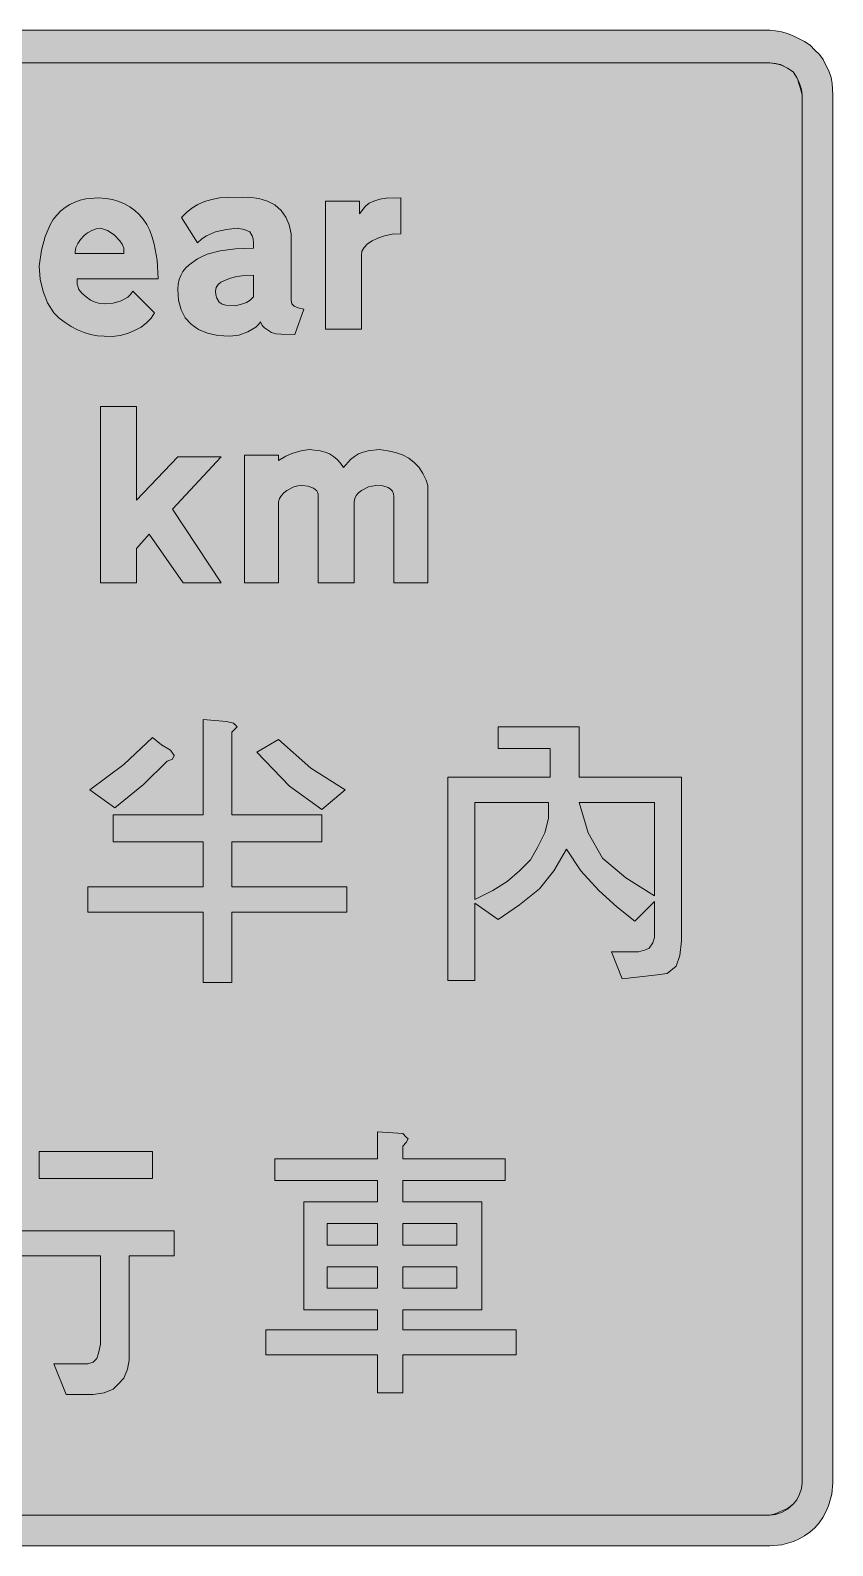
# Model space of a CAD drawing. Header units: metres. Extents: x 123 to 445, y 10 to 263.
# Drawn here: x 311.4 to 445.2, y 10.3 to 262.9 of the extents above; entities that cross this region are included whole.
import ezdxf

# ---------------------------------------------------------------- set-up
doc = ezdxf.new("R2010")
doc.units = ezdxf.units.M
doc.layers.add('FILL_BLACK_000000', color=7, linetype='Continuous', true_color=0x000000)
doc.layers.add('FILL_WHITE_FFFFFF', color=7, linetype='Continuous', true_color=0xffffff)

msp = doc.modelspace()

# ---------------------------------------------------------------- hatches: boundary and pattern name
at = {"layer": 'FILL_BLACK_000000', "true_color": 0x000000}
h = msp.add_hatch(color=7, dxfattribs=at)
h.dxf.hatch_style = 1
h.paths.add_polyline_path([(130.4, 10.57), (129.33, 10.92), (127.53, 12.01), (125.73, 13.32), (125, 14.15), (124.38, 15.04), (123.86, 15.98), (123.44, 16.96), (122.9, 18.93), (122.73, 20.82), (122.73, 252.12), (122.92, 254.07), (123.33, 256.02), (124.42, 257.93), (125.06, 258.85), (125.73, 259.62), (126.56, 260.36), (127.45, 261.02), (129.37, 262.06), (131.34, 262.7), (132.3, 262.86), (133.23, 262.92), (434.73, 262.92), (435.68, 262.86), (436.68, 262.69), (437.68, 262.41), (438.63, 262.02), (440.54, 261.04), (441.46, 260.42), (442.23, 259.62), (443.03, 258.89), (443.66, 258.04), (444.63, 256.02), (444.98, 255.07), (445.16, 254.07), (445.23, 252.12), (445.23, 20.82), (445.06, 18.93), (444.52, 16.96), (444.1, 15.98), (443.58, 15.04), (442.96, 14.15), (442.23, 13.32), (441.42, 12.59), (440.55, 11.97), (439.65, 11.45), (438.71, 11.03), (436.75, 10.49), (434.73, 10.32), (133.23, 10.32), (131.39, 10.39), (130.4, 10.57)])
h.paths.add_polyline_path([(435.68, 15.53), (436.68, 15.87), (437.68, 16.43), (438.63, 17.22), (439.24, 17.99), (439.72, 18.91), (440.02, 19.88), (440.13, 20.82), (440.13, 252.12), (440.02, 253.07), (439.72, 254.07), (439.24, 255.07), (438.63, 256.02), (437.68, 256.63), (436.68, 257.11), (435.68, 257.41), (434.73, 257.52), (133.23, 257.52), (132.29, 257.41), (131.32, 257.11), (130.4, 256.63), (129.63, 256.02), (128.89, 255.07), (128.43, 254.07), (128.2, 253.07), (128.13, 252.12), (128.13, 20.82), (128.2, 19.88), (128.43, 18.91), (128.89, 17.99), (129.63, 17.22), (130.4, 16.43), (131.32, 15.87), (132.29, 15.53), (133.23, 15.42), (434.73, 15.42), (435.68, 15.53)], flags=16)
h = msp.add_hatch(color=7, dxfattribs=at)
h.dxf.hatch_style = 1
h.paths.add_polyline_path([(319.27, 220.62), (319.53, 219.72), (320.02, 219.12), (320.73, 218.52), (321.45, 217.95), (322.23, 217.58), (323.01, 217.38), (323.73, 217.32), (325.24, 217.44), (326.58, 217.81), (327.7, 218.46), (328.15, 218.9), (328.53, 219.42), (332.13, 215.82), (331.57, 214.95), (330.82, 214.16), (329.89, 213.45), (328.83, 212.86), (327.65, 212.39), (326.39, 212.07), (325.08, 211.9), (323.73, 211.92), (322.61, 211.99), (321.49, 212.19), (320.39, 212.52), (319.31, 212.97), (318.25, 213.53), (317.23, 214.2), (316.26, 214.96), (315.33, 215.82), (314.32, 217.5), (313.57, 219.38), (313.09, 221.43), (312.93, 223.62), (313.28, 226.26), (313.89, 228.57), (314.74, 230.52), (315.27, 231.37), (315.85, 232.13), (316.51, 232.81), (317.22, 233.39), (318, 233.89), (318.84, 234.29), (319.74, 234.61), (320.71, 234.84), (322.83, 235.02), (324.03, 234.91), (325.15, 234.71), (326.19, 234.41), (327.16, 234.01), (328.05, 233.51), (328.86, 232.91), (329.6, 232.21), (330.26, 231.42), (330.84, 230.53), (331.34, 229.54), (331.76, 228.45), (332.11, 227.26), (332.58, 224.59), (332.73, 221.52), (319.23, 221.52), (319.27, 220.62)])
h.paths.add_polyline_path([(327.03, 226.02), (327.03, 226.32), (327.03, 226.62), (326.75, 227.27), (326.38, 227.85), (325.42, 228.83), (324.29, 229.53), (323.13, 229.92), (322.41, 229.82), (321.67, 229.54), (320.98, 229.16), (320.43, 228.72), (319.82, 228.04), (319.34, 227.37), (319.04, 226.69), (318.93, 226.02), (318.93, 225.72), (327.03, 225.72), (327.03, 226.02)], flags=16)
h = msp.add_hatch(color=7, dxfattribs=at)
h.dxf.hatch_style = 1
h.paths.add_polyline_path([(353.24, 212.26), (352.37, 212.35), (351.63, 212.52), (350.51, 213.31), (350.11, 213.74), (349.83, 214.32), (349.51, 213.87), (349.03, 213.44), (347.73, 212.67), (346.2, 212.13), (344.73, 211.92), (342.72, 212.05), (340.97, 212.42), (339.47, 213.04), (338.24, 213.91), (337.28, 215.01), (336.59, 216.35), (336.17, 217.92), (336.03, 219.72), (336.09, 220.58), (336.25, 221.36), (336.52, 222.07), (336.89, 222.72), (337.36, 223.31), (337.93, 223.85), (339.33, 224.82), (340.07, 225.24), (340.95, 225.61), (343.08, 226.17), (345.66, 226.51), (348.63, 226.62), (348.63, 227.52), (348.58, 228.14), (348.44, 228.64), (348.03, 229.32), (347.09, 229.73), (345.93, 229.92), (344.13, 229.73), (342.33, 229.32), (340.83, 228.64), (340.05, 228.14), (339.33, 227.52), (336.63, 231.72), (337.46, 232.56), (338.38, 233.29), (339.39, 233.9), (340.49, 234.38), (341.7, 234.74), (343, 234.97), (344.41, 235.06), (345.93, 235.02), (347.84, 235.09), (349.53, 234.87), (350.99, 234.43), (352.23, 233.82), (353.24, 232.86), (354.03, 231.76), (354.59, 230.49), (354.93, 229.02), (354.93, 217.92), (355.05, 217.35), (355.42, 216.94), (356.07, 216.65), (357.03, 216.42), (355.53, 212.22), (353.24, 212.26)])
h.paths.add_polyline_path([(342.52, 218.29), (342.93, 217.62), (343.44, 217.27), (344.06, 217.09), (345.63, 217.02), (346.65, 217.25), (347.47, 217.54), (348.12, 217.95), (348.63, 218.52), (348.63, 222.12), (347.16, 222.06), (345.89, 221.89), (344.79, 221.61), (343.83, 221.22), (343.22, 220.94), (342.74, 220.54), (342.44, 220.04), (342.33, 219.42), (342.38, 218.8), (342.52, 218.29)], flags=16)
h = msp.add_hatch(color=7, dxfattribs=at)
h.dxf.hatch_style = 1
h.paths.add_polyline_path([(360.63, 234.42), (366.33, 234.42), (366.33, 232.32), (367.31, 233.59), (367.93, 234.09), (368.73, 234.42), (369.69, 234.77), (370.76, 234.94), (373.23, 235.02), (373.23, 229.02), (371.76, 228.92), (370.49, 228.64), (369.39, 228.26), (368.43, 227.82), (367.64, 227.32), (367.08, 226.73), (366.74, 226.09), (366.63, 225.42), (366.63, 213.12), (360.63, 213.12), (360.63, 234.42)])
h = msp.add_hatch(color=7, dxfattribs=at)
h.dxf.hatch_style = 1
h.paths.add_polyline_path([(323.13, 200.22), (329.13, 200.22), (329.13, 184.62), (336.03, 191.82), (343.23, 191.82), (335.13, 183.12), (343.23, 170.82), (336.93, 170.82), (331.23, 178.92), (329.13, 176.52), (329.13, 170.82), (323.13, 170.82), (323.13, 200.22)])
h = msp.add_hatch(color=7, dxfattribs=at)
h.dxf.hatch_style = 1
h.paths.add_polyline_path([(367.83, 186.81), (366.67, 186.23), (366.17, 185.83), (365.78, 185.37), (365.52, 184.87), (365.43, 184.32), (365.43, 184.02), (365.43, 170.82), (359.43, 170.82), (359.43, 185.22), (359.43, 185.52), (359.38, 185.84), (359.22, 186.13), (358.64, 186.61), (357.78, 186.91), (356.73, 187.02), (356.06, 186.97), (355.4, 186.81), (354.22, 186.23), (353.72, 185.83), (353.31, 185.37), (353.01, 184.87), (352.83, 184.32), (352.83, 184.02), (352.83, 170.82), (347.13, 170.82), (347.13, 192.12), (352.83, 192.12), (352.83, 191.22), (354.03, 191.93), (355.23, 192.42), (356.58, 192.83), (357.93, 193.02), (359.79, 192.85), (360.6, 192.62), (361.34, 192.31), (362.01, 191.89), (362.61, 191.37), (363.15, 190.75), (363.63, 190.02), (364.82, 191.37), (365.48, 191.89), (366.18, 192.31), (366.94, 192.62), (367.76, 192.85), (369.63, 193.02), (371.04, 192.85), (372.33, 192.56), (373.5, 192.14), (374.54, 191.59), (375.46, 190.9), (376.25, 190.07), (376.91, 189.07), (377.43, 187.92), (377.73, 187.02), (377.73, 186.42), (377.73, 186.12), (377.73, 170.82), (372.03, 170.82), (372.03, 185.22), (371.97, 185.67), (371.81, 186.08), (371.52, 186.44), (371.13, 186.72), (370.19, 186.98), (369.03, 187.02), (367.83, 186.81)])
h = msp.add_hatch(color=7, dxfattribs=at)
h.dxf.hatch_style = 1
h.paths.add_polyline_path([(340.23, 148.02), (344.13, 147.72), (345.33, 147.42), (345.93, 146.82), (345.63, 146.52), (345.03, 145.92), (345.03, 132.12), (360.03, 132.12), (360.03, 127.62), (345.03, 127.62), (345.03, 120.12), (364.23, 120.12), (364.23, 115.92), (345.03, 115.92), (345.03, 104.22), (340.23, 104.22), (340.23, 115.92), (321.03, 115.92), (321.03, 120.12), (340.23, 120.12), (340.23, 127.62), (325.23, 127.62), (325.23, 132.12), (340.23, 132.12), (340.23, 148.02)])
h = msp.add_hatch(color=7, dxfattribs=at)
h.dxf.hatch_style = 1
h.paths.add_polyline_path([(420.03, 138.42), (420.03, 111.12), (419.73, 108.72), (419.13, 106.92), (417.63, 105.72), (415.53, 105.42), (410.13, 104.82), (408.33, 109.32), (412.83, 109.32), (414.03, 109.62), (414.63, 109.92), (415.23, 110.82), (415.53, 111.72), (415.53, 117.72), (412.23, 114.42), (409.23, 116.82), (406.23, 119.52), (403.23, 122.82), (400.83, 126.42), (398.73, 122.82), (396.33, 119.82), (393.03, 117.12), (389.43, 114.72), (385.53, 117.42), (385.53, 104.52), (381.03, 104.52), (381.03, 138.42), (398.13, 138.42), (398.13, 143.22), (389.43, 143.22), (389.43, 146.82), (402.93, 146.82), (402.93, 138.42), (420.03, 138.42)])
h.paths.add_polyline_path([(410.73, 121.62), (415.53, 118.62), (415.53, 134.22), (402.93, 134.22), (404.43, 129.12), (406.83, 124.92), (410.73, 121.62)], flags=16)
h.paths.add_polyline_path([(388.53, 119.52), (390.93, 121.02), (393.03, 122.82), (394.83, 124.62), (396.03, 126.72), (397.23, 129.12), (397.83, 131.52), (397.83, 134.22), (385.53, 134.22), (385.53, 118.02), (388.53, 119.52)], flags=16)
h = msp.add_hatch(color=7, dxfattribs=at)
h.dxf.hatch_style = 1
h.paths.add_polyline_path([(334.83, 142.92), (335.43, 142.02), (335.13, 141.42), (334.23, 141.12), (330.33, 137.22), (325.53, 133.32), (321.33, 136.32), (327.03, 140.52), (331.83, 145.02), (333.33, 143.82), (334.83, 142.92)])
h = msp.add_hatch(color=7, dxfattribs=at)
h.dxf.hatch_style = 1
h.paths.add_polyline_path([(358.23, 139.92), (363.93, 136.32), (360.03, 133.02), (354.63, 136.92), (349.23, 142.62), (352.83, 144.72), (358.23, 139.92)])
h = msp.add_hatch(color=7, dxfattribs=at)
h.dxf.hatch_style = 1
h.paths.add_polyline_path([(374.43, 78.12), (374.13, 77.52), (373.53, 76.92), (373.53, 74.82), (390.63, 74.82), (390.63, 71.22), (373.53, 71.22), (373.53, 67.62), (386.73, 67.62), (386.73, 49.62), (373.53, 49.62), (373.53, 46.32), (392.43, 46.32), (392.43, 42.12), (373.53, 42.12), (373.53, 35.82), (369.33, 35.82), (369.33, 42.12), (350.73, 42.12), (350.73, 46.32), (369.33, 46.32), (369.33, 49.62), (357.03, 49.62), (357.03, 67.62), (369.33, 67.62), (369.33, 71.22), (352.23, 71.22), (352.23, 74.82), (369.33, 74.82), (369.33, 79.32), (373.53, 79.02), (374.13, 78.42), (374.43, 78.12)])
h.paths.add_polyline_path([(369.33, 60.42), (369.33, 64.02), (360.93, 64.02), (360.93, 60.42), (369.33, 60.42)], flags=16)
h.paths.add_polyline_path([(360.93, 53.22), (369.33, 53.22), (369.33, 56.82), (360.93, 56.82), (360.93, 53.22)], flags=16)
h.paths.add_polyline_path([(373.53, 64.02), (373.53, 60.42), (382.53, 60.42), (382.53, 64.02), (373.53, 64.02)], flags=16)
h.paths.add_polyline_path([(382.53, 56.82), (373.53, 56.82), (373.53, 53.22), (382.53, 53.22), (382.53, 56.82)], flags=16)
h = msp.add_hatch(color=7, dxfattribs=at)
h.dxf.hatch_style = 1
h.paths.add_polyline_path([(331.83, 76.02), (331.83, 71.52), (312.93, 71.52), (312.93, 76.02), (331.83, 76.02)])
h = msp.add_hatch(color=7, dxfattribs=at)
h.dxf.hatch_style = 1
h.paths.add_polyline_path([(308.73, 58.62), (308.73, 62.82), (335.43, 62.82), (335.43, 58.62), (327.93, 58.62), (327.93, 43.02), (327.93, 41.22), (327.63, 39.72), (327.03, 38.22), (326.13, 37.32), (325.23, 36.42), (323.73, 35.82), (321.93, 35.52), (319.83, 35.52), (317.43, 35.52), (315.33, 40.62), (321.03, 40.62), (321.93, 40.92), (322.53, 41.52), (322.83, 42.42), (323.13, 43.92), (323.13, 58.62), (308.73, 58.62)])
at = {"layer": 'FILL_WHITE_FFFFFF', "true_color": 0xffffff}
h = msp.add_hatch(color=7, dxfattribs=at)
h.dxf.hatch_style = 1
h.paths.add_polyline_path([(434.73, 257.52), (436.53, 257.22), (437.69, 256.62), (438.63, 256.02), (439.19, 255.12), (439.43, 254.67), (439.53, 254.22), (439.94, 253.06), (440.13, 252.12), (440.13, 20.82), (440.02, 19.88), (439.72, 18.91), (439.24, 17.99), (438.63, 17.22), (437.69, 16.51), (436.53, 16.02), (435.63, 15.61), (434.73, 15.42), (133.23, 15.42), (132.29, 15.53), (131.32, 15.87), (130.4, 16.43), (129.63, 17.22), (128.89, 17.99), (128.43, 18.91), (128.2, 19.88), (128.13, 20.82), (128.13, 252.12), (128.23, 253.21), (128.51, 254.23), (128.95, 255.15), (129.56, 255.94), (130.3, 256.6), (131.17, 257.1), (132.15, 257.41), (133.23, 257.52), (434.73, 257.52)])

# ---------------------------------------------------------------- linework, layer by layer
at = {"layer": 'FILL_BLACK_000000', "lineweight": 0, "true_color": 0x000000}
for points in [[(133.23, 262.92), (434.73, 262.92), (435.68, 262.86), (436.68, 262.69), (437.68, 262.41), (438.63, 262.02), (440.54, 261.04), (441.46, 260.42), (442.23, 259.62), (443.03, 258.89), (443.66, 258.04), (444.63, 256.02), (444.98, 255.07), (445.16, 254.07), (445.23, 252.12), (445.23, 20.82), (445.06, 18.93), (444.52, 16.96), (444.1, 15.98), (443.58, 15.04), (442.96, 14.15), (442.23, 13.32), (441.42, 12.59), (440.55, 11.97), (439.65, 11.45), (438.71, 11.03), (436.75, 10.49), (434.73, 10.32), (133.23, 10.32)], [(133.23, 15.42), (434.73, 15.42), (435.68, 15.53), (436.68, 15.87), (437.68, 16.43), (438.63, 17.22), (439.24, 17.99), (439.72, 18.91), (440.02, 19.88), (440.13, 20.82), (440.13, 252.12), (440.02, 253.07), (439.72, 254.07), (439.24, 255.07), (438.63, 256.02), (437.68, 256.63), (436.68, 257.11), (435.68, 257.41), (434.73, 257.52), (133.23, 257.52)]]:
    msp.add_lwpolyline(points, dxfattribs=at)
for points in [[(319.27, 220.62), (319.53, 219.72), (320.02, 219.12), (320.73, 218.52), (321.45, 217.95), (322.23, 217.58), (323.01, 217.38), (323.73, 217.32), (325.24, 217.44), (326.58, 217.81), (327.7, 218.46), (328.15, 218.9), (328.53, 219.42), (332.13, 215.82), (331.57, 214.95), (330.82, 214.16), (329.89, 213.45), (328.83, 212.86), (327.65, 212.39), (326.39, 212.07), (325.08, 211.9), (323.73, 211.92), (322.61, 211.99), (321.49, 212.19), (320.39, 212.52), (319.31, 212.97), (318.25, 213.53), (317.23, 214.2), (316.26, 214.96), (315.33, 215.82), (314.32, 217.5), (313.57, 219.38), (313.09, 221.43), (312.93, 223.62), (313.28, 226.26), (313.89, 228.57), (314.74, 230.52), (315.27, 231.37), (315.85, 232.13), (316.51, 232.81), (317.22, 233.39), (318, 233.89), (318.84, 234.29), (319.74, 234.61), (320.71, 234.84), (322.83, 235.02), (324.03, 234.91), (325.15, 234.71), (326.19, 234.41), (327.16, 234.01), (328.05, 233.51), (328.86, 232.91), (329.6, 232.21), (330.26, 231.42), (330.84, 230.53), (331.34, 229.54), (331.76, 228.45), (332.11, 227.26), (332.58, 224.59), (332.73, 221.52), (319.23, 221.52)], [(353.24, 212.26), (352.37, 212.35), (351.63, 212.52), (350.51, 213.31), (350.11, 213.74), (349.83, 214.32), (349.51, 213.87), (349.03, 213.44), (347.73, 212.67), (346.2, 212.13), (344.73, 211.92), (342.72, 212.05), (340.97, 212.42), (339.47, 213.04), (338.24, 213.91), (337.28, 215.01), (336.59, 216.35), (336.17, 217.92), (336.03, 219.72), (336.09, 220.58), (336.25, 221.36), (336.52, 222.07), (336.89, 222.72), (337.36, 223.31), (337.93, 223.85), (339.33, 224.82), (340.07, 225.24), (340.95, 225.61), (343.08, 226.17), (345.66, 226.51), (348.63, 226.62), (348.63, 227.52), (348.58, 228.14), (348.44, 228.64), (348.03, 229.32), (347.09, 229.73), (345.93, 229.92), (344.13, 229.73), (342.33, 229.32), (340.83, 228.64), (340.05, 228.14), (339.33, 227.52), (336.63, 231.72), (337.46, 232.56), (338.38, 233.29), (339.39, 233.9), (340.49, 234.38), (341.7, 234.74), (343, 234.97), (344.41, 235.06), (345.93, 235.02), (347.84, 235.09), (349.53, 234.87), (350.99, 234.43), (352.23, 233.82), (353.24, 232.86), (354.03, 231.76), (354.59, 230.49), (354.93, 229.02), (354.93, 217.92), (355.05, 217.35), (355.42, 216.94), (356.07, 216.65), (357.03, 216.42), (355.53, 212.22)], [(360.63, 234.42), (366.33, 234.42), (366.33, 232.32), (367.31, 233.59), (367.93, 234.09), (368.73, 234.42), (369.69, 234.77), (370.76, 234.94), (373.23, 235.02), (373.23, 229.02), (371.76, 228.92), (370.49, 228.64), (369.39, 228.26), (368.43, 227.82), (367.64, 227.32), (367.08, 226.73), (366.74, 226.09), (366.63, 225.42), (366.63, 213.12), (360.63, 213.12)], [(327.03, 226.02), (327.03, 226.32), (327.03, 226.62), (326.75, 227.27), (326.38, 227.85), (325.42, 228.83), (324.29, 229.53), (323.13, 229.92), (322.41, 229.82), (321.67, 229.54), (320.98, 229.16), (320.43, 228.72), (319.82, 228.04), (319.34, 227.37), (319.04, 226.69), (318.93, 226.02), (318.93, 225.72), (327.03, 225.72)], [(342.52, 218.29), (342.93, 217.62), (343.44, 217.27), (344.06, 217.09), (345.63, 217.02), (346.65, 217.25), (347.47, 217.54), (348.12, 217.95), (348.63, 218.52), (348.63, 222.12), (347.16, 222.06), (345.89, 221.89), (344.79, 221.61), (343.83, 221.22), (343.22, 220.94), (342.74, 220.54), (342.44, 220.04), (342.33, 219.42), (342.38, 218.8)], [(323.13, 200.22), (329.13, 200.22), (329.13, 184.62), (336.03, 191.82), (343.23, 191.82), (335.13, 183.12), (343.23, 170.82), (336.93, 170.82), (331.23, 178.92), (329.13, 176.52), (329.13, 170.82), (323.13, 170.82)], [(367.83, 186.81), (366.67, 186.23), (366.17, 185.83), (365.78, 185.37), (365.52, 184.87), (365.43, 184.32), (365.43, 184.02), (365.43, 170.82), (359.43, 170.82), (359.43, 185.22), (359.43, 185.52), (359.38, 185.84), (359.22, 186.13), (358.64, 186.61), (357.78, 186.91), (356.73, 187.02), (356.06, 186.97), (355.4, 186.81), (354.22, 186.23), (353.72, 185.83), (353.31, 185.37), (353.01, 184.87), (352.83, 184.32), (352.83, 184.02), (352.83, 170.82), (347.13, 170.82), (347.13, 192.12), (352.83, 192.12), (352.83, 191.22), (354.03, 191.93), (355.23, 192.42), (356.58, 192.83), (357.93, 193.02), (359.79, 192.85), (360.6, 192.62), (361.34, 192.31), (362.01, 191.89), (362.61, 191.37), (363.15, 190.75), (363.63, 190.02), (364.82, 191.37), (365.48, 191.89), (366.18, 192.31), (366.94, 192.62), (367.76, 192.85), (369.63, 193.02), (371.04, 192.85), (372.33, 192.56), (373.5, 192.14), (374.54, 191.59), (375.46, 190.9), (376.25, 190.07), (376.91, 189.07), (377.43, 187.92), (377.73, 187.02), (377.73, 186.42), (377.73, 186.12), (377.73, 170.82), (372.03, 170.82), (372.03, 185.22), (371.97, 185.67), (371.81, 186.08), (371.52, 186.44), (371.13, 186.72), (370.19, 186.98), (369.03, 187.02)], [(340.23, 148.02), (344.13, 147.72), (345.33, 147.42), (345.93, 146.82), (345.63, 146.52), (345.03, 145.92), (345.03, 132.12), (360.03, 132.12), (360.03, 127.62), (345.03, 127.62), (345.03, 120.12), (364.23, 120.12), (364.23, 115.92), (345.03, 115.92), (345.03, 104.22), (340.23, 104.22), (340.23, 115.92), (321.03, 115.92), (321.03, 120.12), (340.23, 120.12), (340.23, 127.62), (325.23, 127.62), (325.23, 132.12), (340.23, 132.12)], [(420.03, 138.42), (420.03, 111.12), (419.73, 108.72), (419.13, 106.92), (417.63, 105.72), (415.53, 105.42), (410.13, 104.82), (408.33, 109.32), (412.83, 109.32), (414.03, 109.62), (414.63, 109.92), (415.23, 110.82), (415.53, 111.72), (415.53, 117.72), (412.23, 114.42), (409.23, 116.82), (406.23, 119.52), (403.23, 122.82), (400.83, 126.42), (398.73, 122.82), (396.33, 119.82), (393.03, 117.12), (389.43, 114.72), (385.53, 117.42), (385.53, 104.52), (381.03, 104.52), (381.03, 138.42), (398.13, 138.42), (398.13, 143.22), (389.43, 143.22), (389.43, 146.82), (402.93, 146.82), (402.93, 138.42)], [(334.83, 142.92), (335.43, 142.02), (335.13, 141.42), (334.23, 141.12), (330.33, 137.22), (325.53, 133.32), (321.33, 136.32), (327.03, 140.52), (331.83, 145.02), (333.33, 143.82)], [(358.23, 139.92), (363.93, 136.32), (360.03, 133.02), (354.63, 136.92), (349.23, 142.62), (352.83, 144.72)], [(388.53, 119.52), (390.93, 121.02), (393.03, 122.82), (394.83, 124.62), (396.03, 126.72), (397.23, 129.12), (397.83, 131.52), (397.83, 134.22), (385.53, 134.22), (385.53, 118.02)], [(410.73, 121.62), (415.53, 118.62), (415.53, 134.22), (402.93, 134.22), (404.43, 129.12), (406.83, 124.92)], [(374.43, 78.12), (374.13, 77.52), (373.53, 76.92), (373.53, 74.82), (390.63, 74.82), (390.63, 71.22), (373.53, 71.22), (373.53, 67.62), (386.73, 67.62), (386.73, 49.62), (373.53, 49.62), (373.53, 46.32), (392.43, 46.32), (392.43, 42.12), (373.53, 42.12), (373.53, 35.82), (369.33, 35.82), (369.33, 42.12), (350.73, 42.12), (350.73, 46.32), (369.33, 46.32), (369.33, 49.62), (357.03, 49.62), (357.03, 67.62), (369.33, 67.62), (369.33, 71.22), (352.23, 71.22), (352.23, 74.82), (369.33, 74.82), (369.33, 79.32), (373.53, 79.02), (374.13, 78.42)], [(331.83, 76.02), (331.83, 71.52), (312.93, 71.52), (312.93, 76.02)], [(369.33, 60.42), (369.33, 64.02), (360.93, 64.02), (360.93, 60.42)], [(373.53, 64.02), (373.53, 60.42), (382.53, 60.42), (382.53, 64.02)], [(308.73, 58.62), (308.73, 62.82), (335.43, 62.82), (335.43, 58.62), (327.93, 58.62), (327.93, 43.02), (327.93, 41.22), (327.63, 39.72), (327.03, 38.22), (326.13, 37.32), (325.23, 36.42), (323.73, 35.82), (321.93, 35.52), (319.83, 35.52), (317.43, 35.52), (315.33, 40.62), (321.03, 40.62), (321.93, 40.92), (322.53, 41.52), (322.83, 42.42), (323.13, 43.92), (323.13, 58.62)], [(360.93, 53.22), (369.33, 53.22), (369.33, 56.82), (360.93, 56.82)], [(382.53, 56.82), (373.53, 56.82), (373.53, 53.22), (382.53, 53.22)]]:
    msp.add_lwpolyline(points, close=True, dxfattribs=at)
at = {"layer": 'FILL_WHITE_FFFFFF', "lineweight": 0, "true_color": 0xffffff}
msp.add_lwpolyline([(133.23, 257.52), (434.73, 257.52), (436.53, 257.22), (437.69, 256.62), (438.63, 256.02), (439.19, 255.12), (439.43, 254.67), (439.53, 254.22), (439.94, 253.06), (440.13, 252.12), (440.13, 20.82), (440.02, 19.88), (439.72, 18.91), (439.24, 17.99), (438.63, 17.22), (437.69, 16.51), (436.53, 16.02), (435.63, 15.61), (434.73, 15.42), (133.23, 15.42)], dxfattribs=at)

doc.saveas('drawing.dxf')
